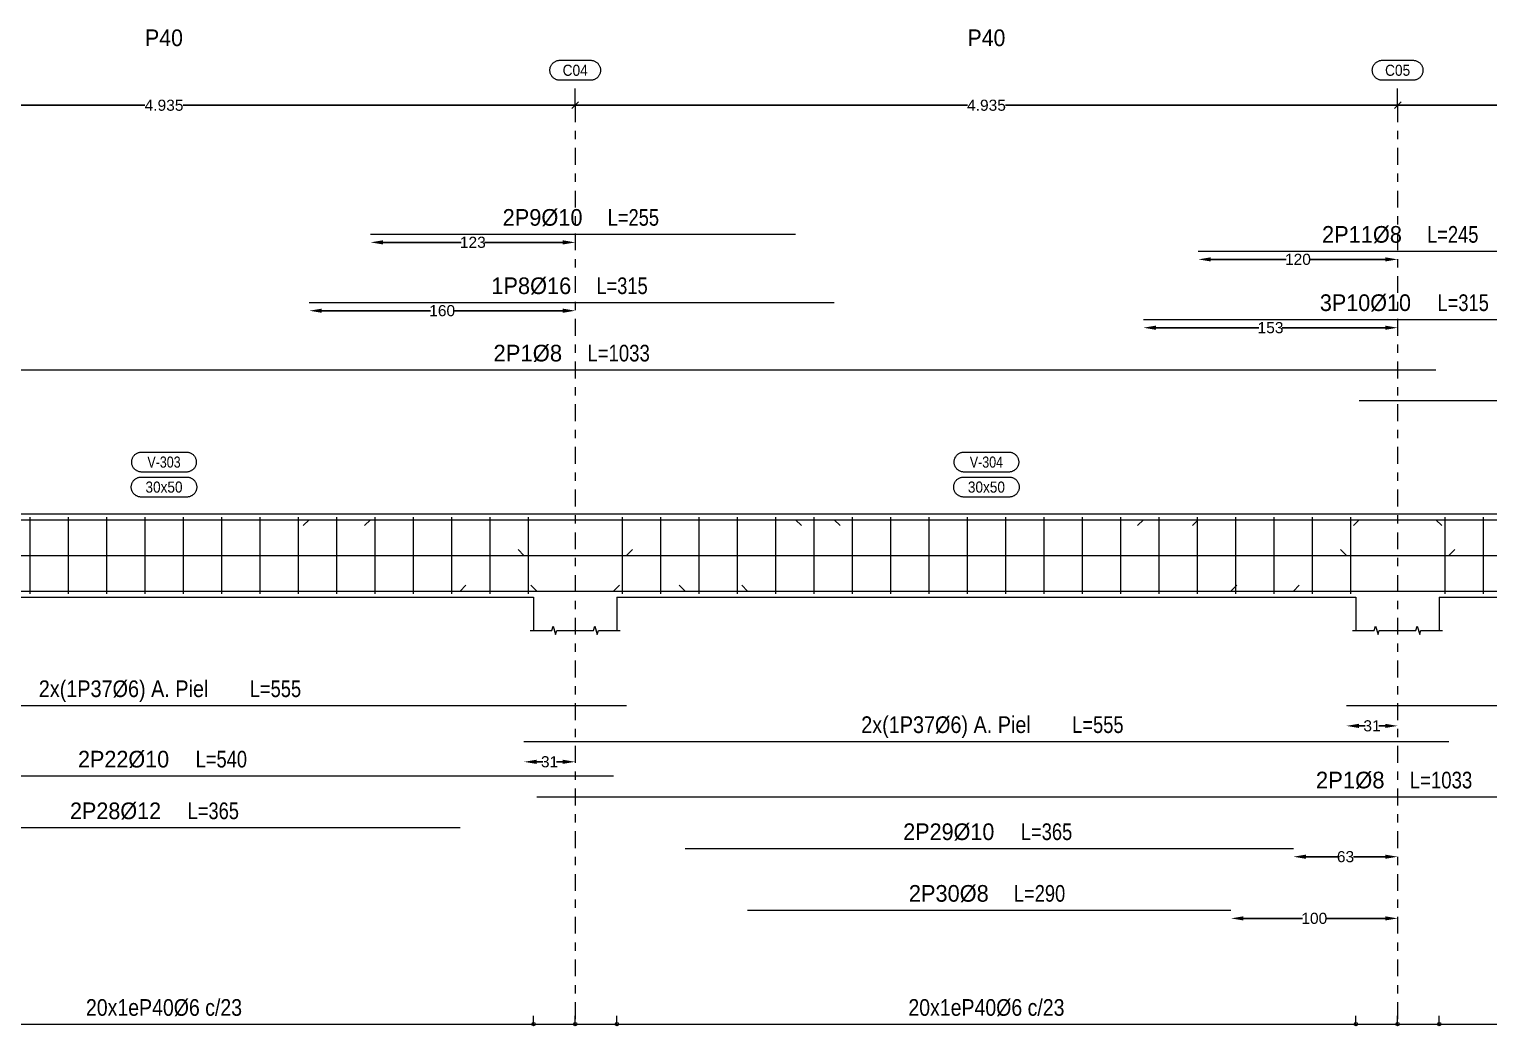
# Model space of a CAD drawing. Header units: millimetres. Extents: x 3 to 479, y -191 to 120.
# Drawn here: x 132.49 to 150.01, y 90.08 to 102.04 of the extents above; entities that cross this region are included whole.
import ezdxf
from ezdxf.enums import TextEntityAlignment as Align

# ---------------------------------------------------------------- set-up
doc = ezdxf.new("R2010")
doc.units = ezdxf.units.MM
doc.linetypes.add('CYPE_RAYAPUNTO', pattern=[0.4125, 0.2025, -0.105, 0, -0.105])
for name, color, linetype, lineweight in [('ALZ_ARM_LONG_ARM_TEXTOS', 3, 'Continuous', 9), ('ALZ_ARM_LONG_TXT_LONG', 3, 'Continuous', 9), ('ALZ_ARM_TRANS_TXT_EST', 3, 'Continuous', 9), ('ALZ_CONT_NUDOS', 122, 'Continuous', 9), ('ALZ_CONT_VIG_HORMIGON', 2, 'Continuous', 9), ('ALZ_COT_COT_ARM', 3, 'Continuous', 0), ('ALZ_COT_COT_EST', 3, 'Continuous', 0), ('ALZ_COT_COT_LIN_APOYOS', 2, 'CYPE_RAYAPUNTO', 0), ('ALZ_COT_LONGITUD_PROYECTADA', 122, 'Continuous', 0), ('ALZ_REF_COT_LIN_AUX_COTA', 2, 'CYPE_RAYAPUNTO', 9), ('ALZ_REF_REF_NOMBRE', 3, 'Continuous', 9), ('ALZ_REF_REF_REFERENCIA', 3, 'Continuous', 9), ('ALZ_REF_TEXTO_REF_NOMBRE', 3, 'Continuous', 9), ('ALZ_REF_TEXTO_REF_REFERENCIA', 3, 'Continuous', 9), ('ARM_LONGITUDINAL_Ø10', 103, 'Continuous', 9), ('ARM_LONGITUDINAL_Ø12', 171, 'Continuous', 9), ('ARM_LONGITUDINAL_Ø16', 212, 'Continuous', 9), ('ARM_LONGITUDINAL_Ø6', 151, 'Continuous', 9), ('ARM_LONGITUDINAL_Ø8', 32, 'Continuous', 9), ('ARM_TRANSVERSAL_Ø6', 151, 'Continuous', 9), ('SEC_REF_TXT_POSICIONES_ARM_ESTRIBOS', 1, 'Continuous', 9)]:
    doc.layers.add(name, color=color, linetype=linetype, lineweight=lineweight)
doc.styles.add('CYPETXT_0.2_romans', font='arial.ttf', dxfattribs={"height": 0.133333})
doc.styles.add('CYPETXT_romans', font='arial.ttf', dxfattribs={"height": 0.2})
doc.dimstyles.new('cype_arrow', dxfattribs={"dimtxt": 0.18, "dimasz": 0.15, "dimexe": 0.05, "dimexo": 0.05, "dimgap": 0, "dimtad": 0, "dimdec": 4, "dimzin": 0, "dimdsep": 46, "dimtxsty": 'CYPETXT_0.2_romans', "dimcen": 0.09, "dimadec": 0, "dimazin": 0, "dimtfac": 1, "dimtdec": 4, "dimtofl": 0, "dimtmove": 2, "dimatfit": 3, "dimfxl": 1, "dimtolj": 1, "dimtzin": 0, "dimarcsym": 0})
doc.dimstyles.new('cype_oblique', dxfattribs={"dimtxt": 0.18, "dimasz": 0.18, "dimexe": 0.05, "dimexo": 0.05, "dimgap": 0, "dimtad": 0, "dimdec": 4, "dimzin": 0, "dimdsep": 46, "dimtxsty": 'CYPETXT_0.2_romans', "dimblk": 'OBLIQUE', "dimtsz": 0.04, "dimcen": 0.09, "dimadec": 0, "dimazin": 0, "dimtfac": 1, "dimtdec": 4, "dimtofl": 0, "dimtmove": 2, "dimatfit": 3, "dimfxl": 1, "dimtolj": 1, "dimtzin": 0, "dimarcsym": 0})

# ---------------------------------------------------------------- blocks, each defined once
blk = doc.blocks.new('*D1239')
at = {"layer": 'ALZ_COT_LONGITUD_PROYECTADA', "color": 0, "lineweight": -2, "transparency": 16777216}
for p, q in [((129.134, 101.087), (129.214, 101.167)), ((129.174, 101.127), (133.88, 101.127)), ((139.044, 101.127), (134.337, 101.127)), ((139.004, 101.087), (139.084, 101.167))]:
    blk.add_line(p, q, dxfattribs=at)
at = {"layer": 'Defpoints', "color": 0, "transparency": 16777216}
for p in [(129.174, 101.127), (129.174, 101.127), (139.044, 101.127)]:
    blk.add_point(p, dxfattribs=at)
at = {"layer": 'ALZ_COT_LONGITUD_PROYECTADA', "color": 0, "transparency": 16777216, "insert": (134.109, 101.127), "char_height": 0.1333, "attachment_point": 5, "style": 'CYPETXT_0.2_romans'}
blk.add_mtext('\\A1;4.935', dxfattribs=at)
blk = doc.blocks.new('_OBLIQUE')
at = {"color": 0, "linetype": 'ByBlock', "lineweight": -2}
blk.add_line((-0.5, -0.5), (0.5, 0.5), dxfattribs=at)
blk = doc.blocks.new('*D1240')
at = {"layer": 'ALZ_COT_LONGITUD_PROYECTADA', "color": 0, "lineweight": -2, "transparency": 16777216}
for p, q in [((139.004, 101.087), (139.084, 101.167)), ((139.044, 101.127), (143.75, 101.127)), ((148.914, 101.127), (144.207, 101.127)), ((148.874, 101.087), (148.954, 101.167))]:
    blk.add_line(p, q, dxfattribs=at)
at = {"layer": 'Defpoints', "color": 0, "transparency": 16777216}
for p in [(139.044, 101.127), (139.044, 101.127), (148.914, 101.127)]:
    blk.add_point(p, dxfattribs=at)
at = {"layer": 'ALZ_COT_LONGITUD_PROYECTADA', "color": 0, "transparency": 16777216, "insert": (143.979, 101.127), "char_height": 0.1333, "attachment_point": 5, "style": 'CYPETXT_0.2_romans'}
blk.add_mtext('\\A1;4.935', dxfattribs=at)
blk = doc.blocks.new('*D1241')
at = {"layer": 'ALZ_COT_LONGITUD_PROYECTADA', "color": 0, "lineweight": -2, "transparency": 16777216}
for p, q in [((148.874, 101.087), (148.954, 101.167)), ((148.914, 101.127), (153.62, 101.127)), ((158.784, 101.127), (154.077, 101.127)), ((158.744, 101.087), (158.824, 101.167))]:
    blk.add_line(p, q, dxfattribs=at)
at = {"layer": 'Defpoints', "color": 0, "transparency": 16777216}
for p in [(148.914, 101.127), (148.914, 101.127), (158.784, 101.127)]:
    blk.add_point(p, dxfattribs=at)
at = {"layer": 'ALZ_COT_LONGITUD_PROYECTADA', "color": 0, "transparency": 16777216, "insert": (153.849, 101.127), "char_height": 0.1333, "attachment_point": 5, "style": 'CYPETXT_0.2_romans'}
blk.add_mtext('\\A1;4.935', dxfattribs=at)
blk = doc.blocks.new('*D1014')
at = {"layer": 'ALZ_COT_COT_ARM', "color": 0, "lineweight": -2, "transparency": 16777216}
for p, q in [((138.579, 93.249), (138.653, 93.249)), ((138.894, 93.249), (138.819, 93.249))]:
    blk.add_line(p, q, dxfattribs=at)
at = {"layer": 'ALZ_COT_COT_ARM', "color": 0, "transparency": 16777216}
for points in [[(138.579, 93.274), (138.579, 93.224), (138.429, 93.249)], [(138.894, 93.274), (138.894, 93.224), (139.044, 93.249)]]:
    blk.add_solid(points, dxfattribs=at)
at = {"layer": 'Defpoints', "color": 0, "transparency": 16777216}
for p in [(138.429, 93.249), (139.044, 93.249), (139.044, 93.249)]:
    blk.add_point(p, dxfattribs=at)
at = {"layer": 'ALZ_COT_COT_ARM', "color": 0, "transparency": 16777216, "insert": (138.736, 93.249), "char_height": 0.1333, "attachment_point": 5, "style": 'CYPETXT_0.2_romans'}
blk.add_mtext('\\A1;31', dxfattribs=at)
blk = doc.blocks.new('*D1015')
at = {"layer": 'ALZ_COT_COT_ARM', "color": 0, "lineweight": -2, "transparency": 16777216}
for p, q in [((148.449, 93.68), (148.523, 93.68)), ((148.764, 93.68), (148.689, 93.68))]:
    blk.add_line(p, q, dxfattribs=at)
at = {"layer": 'ALZ_COT_COT_ARM', "color": 0, "transparency": 16777216}
for points in [[(148.449, 93.705), (148.449, 93.655), (148.299, 93.68)], [(148.764, 93.705), (148.764, 93.655), (148.914, 93.68)]]:
    blk.add_solid(points, dxfattribs=at)
at = {"layer": 'Defpoints', "color": 0, "transparency": 16777216}
for p in [(148.299, 93.68), (148.914, 93.68), (148.914, 93.68)]:
    blk.add_point(p, dxfattribs=at)
at = {"layer": 'ALZ_COT_COT_ARM', "color": 0, "transparency": 16777216, "insert": (148.606, 93.68), "char_height": 0.1333, "attachment_point": 5, "style": 'CYPETXT_0.2_romans'}
blk.add_mtext('\\A1;31', dxfattribs=at)
blk = doc.blocks.new('*D1024')
at = {"layer": 'ALZ_COT_COT_ARM', "color": 0, "lineweight": -2, "transparency": 16777216}
for p, q in [((136.001, 98.662), (137.307, 98.662)), ((138.894, 98.662), (137.588, 98.662))]:
    blk.add_line(p, q, dxfattribs=at)
at = {"layer": 'ALZ_COT_COT_ARM', "color": 0, "transparency": 16777216}
for points in [[(136.001, 98.687), (136.001, 98.637), (135.851, 98.662)], [(138.894, 98.687), (138.894, 98.637), (139.044, 98.662)]]:
    blk.add_solid(points, dxfattribs=at)
at = {"layer": 'Defpoints', "color": 0, "transparency": 16777216}
for p in [(135.851, 98.662), (139.044, 98.662), (139.044, 98.662)]:
    blk.add_point(p, dxfattribs=at)
at = {"layer": 'ALZ_COT_COT_ARM', "color": 0, "transparency": 16777216, "insert": (137.447, 98.662), "char_height": 0.1333, "attachment_point": 5, "style": 'CYPETXT_0.2_romans'}
blk.add_mtext('\\A1;160', dxfattribs=at)
blk = doc.blocks.new('*D1025')
at = {"layer": 'ALZ_COT_COT_ARM', "color": 0, "lineweight": -2, "transparency": 16777216}
for p, q in [((136.737, 99.482), (137.674, 99.482)), ((138.894, 99.482), (137.956, 99.482))]:
    blk.add_line(p, q, dxfattribs=at)
at = {"layer": 'ALZ_COT_COT_ARM', "color": 0, "transparency": 16777216}
for points in [[(136.737, 99.507), (136.737, 99.457), (136.587, 99.482)], [(138.894, 99.507), (138.894, 99.457), (139.044, 99.482)]]:
    blk.add_solid(points, dxfattribs=at)
at = {"layer": 'Defpoints', "color": 0, "transparency": 16777216}
for p in [(136.587, 99.482), (139.044, 99.482), (139.044, 99.482)]:
    blk.add_point(p, dxfattribs=at)
at = {"layer": 'ALZ_COT_COT_ARM', "color": 0, "transparency": 16777216, "insert": (137.815, 99.482), "char_height": 0.1333, "attachment_point": 5, "style": 'CYPETXT_0.2_romans'}
blk.add_mtext('\\A1;123', dxfattribs=at)
blk = doc.blocks.new('*D1026')
at = {"layer": 'ALZ_COT_COT_ARM', "color": 0, "lineweight": -2, "transparency": 16777216}
for p, q in [((146.012, 98.458), (147.247, 98.458)), ((148.764, 98.458), (147.529, 98.458))]:
    blk.add_line(p, q, dxfattribs=at)
at = {"layer": 'ALZ_COT_COT_ARM', "color": 0, "transparency": 16777216}
for points in [[(146.012, 98.483), (146.012, 98.433), (145.862, 98.458)], [(148.764, 98.483), (148.764, 98.433), (148.914, 98.458)]]:
    blk.add_solid(points, dxfattribs=at)
at = {"layer": 'Defpoints', "color": 0, "transparency": 16777216}
for p in [(145.862, 98.458), (148.914, 98.458), (148.914, 98.458)]:
    blk.add_point(p, dxfattribs=at)
at = {"layer": 'ALZ_COT_COT_ARM', "color": 0, "transparency": 16777216, "insert": (147.388, 98.458), "char_height": 0.1333, "attachment_point": 5, "style": 'CYPETXT_0.2_romans'}
blk.add_mtext('\\A1;153', dxfattribs=at)
blk = doc.blocks.new('*D1027')
at = {"layer": 'ALZ_COT_COT_ARM', "color": 0, "lineweight": -2, "transparency": 16777216}
for p, q in [((146.671, 99.278), (147.576, 99.278)), ((148.764, 99.278), (147.858, 99.278))]:
    blk.add_line(p, q, dxfattribs=at)
at = {"layer": 'ALZ_COT_COT_ARM', "color": 0, "transparency": 16777216}
for points in [[(146.671, 99.303), (146.671, 99.253), (146.521, 99.278)], [(148.764, 99.303), (148.764, 99.253), (148.914, 99.278)]]:
    blk.add_solid(points, dxfattribs=at)
at = {"layer": 'Defpoints', "color": 0, "transparency": 16777216}
for p in [(146.521, 99.278), (148.914, 99.278), (148.914, 99.278)]:
    blk.add_point(p, dxfattribs=at)
at = {"layer": 'ALZ_COT_COT_ARM', "color": 0, "transparency": 16777216, "insert": (147.717, 99.278), "char_height": 0.1333, "attachment_point": 5, "style": 'CYPETXT_0.2_romans'}
blk.add_mtext('\\A1;120', dxfattribs=at)
blk = doc.blocks.new('*D1041')
at = {"layer": 'ALZ_COT_COT_ARM', "color": 0, "lineweight": -2, "transparency": 16777216}
for p, q in [((147.812, 92.11), (148.192, 92.11)), ((148.764, 92.11), (148.384, 92.11))]:
    blk.add_line(p, q, dxfattribs=at)
at = {"layer": 'ALZ_COT_COT_ARM', "color": 0, "transparency": 16777216}
for points in [[(147.812, 92.135), (147.812, 92.085), (147.662, 92.11)], [(148.764, 92.135), (148.764, 92.085), (148.914, 92.11)]]:
    blk.add_solid(points, dxfattribs=at)
at = {"layer": 'Defpoints', "color": 0, "transparency": 16777216}
for p in [(147.662, 92.11), (148.914, 92.11), (148.914, 92.11)]:
    blk.add_point(p, dxfattribs=at)
at = {"layer": 'ALZ_COT_COT_ARM', "color": 0, "transparency": 16777216, "insert": (148.288, 92.11), "char_height": 0.1333, "attachment_point": 5, "style": 'CYPETXT_0.2_romans'}
blk.add_mtext('\\A1;63', dxfattribs=at)
blk = doc.blocks.new('*D1042')
at = {"layer": 'ALZ_COT_COT_ARM', "color": 0, "lineweight": -2, "transparency": 16777216}
for p, q in [((147.062, 91.37), (147.772, 91.37)), ((148.764, 91.37), (148.054, 91.37))]:
    blk.add_line(p, q, dxfattribs=at)
at = {"layer": 'ALZ_COT_COT_ARM', "color": 0, "transparency": 16777216}
for points in [[(147.062, 91.395), (147.062, 91.345), (146.912, 91.37)], [(148.764, 91.395), (148.764, 91.345), (148.914, 91.37)]]:
    blk.add_solid(points, dxfattribs=at)
at = {"layer": 'Defpoints', "color": 0, "transparency": 16777216}
for p in [(146.912, 91.37), (148.914, 91.37), (148.914, 91.37)]:
    blk.add_point(p, dxfattribs=at)
at = {"layer": 'ALZ_COT_COT_ARM', "color": 0, "transparency": 16777216, "insert": (147.913, 91.37), "char_height": 0.1333, "attachment_point": 5, "style": 'CYPETXT_0.2_romans'}
blk.add_mtext('\\A1;100', dxfattribs=at)

msp = doc.modelspace()

# ---------------------------------------------------------------- linework, layer by layer
at = {"layer": 'ALZ_CONT_NUDOS'}
for p, q in [((138.54354, 95.22576), (138.54354, 94.82576)), ((139.54354, 95.22576), (139.54354, 94.82576)), ((148.41354, 95.22576), (148.41354, 94.82576)), ((149.41354, 95.22576), (149.41354, 94.82576))]:
    msp.add_line(p, q, dxfattribs=at)
for points in [[(138.54354, 96.22576), (139.54354, 96.22576)], [(148.41354, 96.22576), (149.41354, 96.22576)], [(138.50354, 94.82576), (138.76354, 94.82576), (138.77854, 94.87576), (138.80854, 94.77576), (138.82354, 94.82576), (139.08354, 94.82576)], [(139.00354, 94.82576), (139.26354, 94.82576), (139.27854, 94.87576), (139.30854, 94.77576), (139.32354, 94.82576), (139.58354, 94.82576)], [(148.37354, 94.82576), (148.63354, 94.82576), (148.64854, 94.87576), (148.67854, 94.77576), (148.69354, 94.82576), (148.95354, 94.82576)], [(148.87354, 94.82576), (149.13354, 94.82576), (149.14854, 94.87576), (149.17854, 94.77576), (149.19354, 94.82576), (149.45354, 94.82576)]]:
    msp.add_lwpolyline(points, dxfattribs=at)
at = {"layer": 'ALZ_CONT_VIG_HORMIGON'}
for p, q in [((129.67354, 96.22576), (138.54354, 96.22576)), ((139.54354, 96.22576), (148.41354, 96.22576)), ((149.41354, 96.22576), (158.28354, 96.22576)), ((129.67354, 95.22576), (138.54354, 95.22576)), ((139.54354, 95.22576), (148.41354, 95.22576)), ((149.41354, 95.22576), (158.28354, 95.22576))]:
    msp.add_line(p, q, dxfattribs=at)
at = {"layer": 'ALZ_COT_COT_EST'}
for p, q in [((138.54354, 90.10107), (138.54354, 90.20107)), ((139.04354, 90.10107), (139.04354, 90.20107)), ((139.54354, 90.10107), (139.54354, 90.20107)), ((148.41354, 90.10107), (148.41354, 90.20107)), ((148.91354, 90.10107), (148.91354, 90.20107)), ((149.41354, 90.10107), (149.41354, 90.20107))]:
    msp.add_line(p, q, dxfattribs=at)
for points in [[(129.67354, 90.10107), (138.54354, 90.10107), (138.54354, 90.20107)], [(138.54354, 90.10107), (139.04354, 90.10107), (139.04354, 90.20107)], [(139.04354, 90.10107), (139.54354, 90.10107), (139.54354, 90.20107)], [(139.54354, 90.10107), (148.41354, 90.10107), (148.41354, 90.20107)], [(148.41354, 90.10107), (148.91354, 90.10107), (148.91354, 90.20107)], [(148.91354, 90.10107), (149.41354, 90.10107), (149.41354, 90.20107)], [(149.41354, 90.10107), (158.28354, 90.10107), (158.28354, 90.20107)]]:
    msp.add_lwpolyline(points, dxfattribs=at)
for centre in [(138.54354, 90.10107), (138.54354, 90.10107), (139.04354, 90.10107), (139.04354, 90.10107), (139.54354, 90.10107), (139.54354, 90.10107), (148.41354, 90.10107), (148.41354, 90.10107), (148.91354, 90.10107), (148.91354, 90.10107), (149.41354, 90.10107), (149.41354, 90.10107)]:
    msp.add_circle(centre, 0.02, dxfattribs=at)
at = {"layer": 'ALZ_COT_COT_LIN_APOYOS'}
for p, q in [((139.04354, 101.12725), (139.04354, 90.10107)), ((148.91354, 101.12725), (148.91354, 90.10107))]:
    msp.add_line(p, q, dxfattribs=at)
at = {"layer": 'ALZ_REF_COT_LIN_AUX_COTA'}
for p, q in [((139.04354, 101.12725), (139.04354, 101.42725)), ((148.91354, 101.12725), (148.91354, 101.42725))]:
    msp.add_line(p, q, dxfattribs=at)
at = {"layer": 'ALZ_REF_REF_NOMBRE'}
for points in [[(134.37654, 96.96576), (134.38456, 96.96549), (134.39254, 96.96469), (134.40045, 96.96336), (134.40825, 96.9615), (134.41591, 96.95912), (134.42339, 96.95624), (134.43067, 96.95286), (134.4377, 96.94901), (134.44446, 96.94469), (134.45091, 96.93994), (134.45704, 96.93476), (134.4628, 96.92918), (134.46818, 96.92324), (134.47315, 96.91694), (134.47769, 96.91033), (134.48178, 96.90343), (134.48539, 96.89627), (134.48853, 96.88889), (134.49116, 96.88131), (134.49328, 96.87358), (134.49487, 96.86572), (134.49594, 96.85777), (134.49648, 96.84977), (134.49648, 96.84175), (134.49594, 96.83375), (134.49487, 96.8258), (134.49328, 96.81794), (134.49116, 96.81021), (134.48853, 96.80263), (134.48539, 96.79525), (134.48178, 96.78809), (134.47769, 96.78119), (134.47315, 96.77458), (134.46818, 96.76828), (134.4628, 96.76234), (134.45704, 96.75676), (134.45091, 96.75158), (134.44446, 96.74683), (134.4377, 96.74251), (134.43067, 96.73866), (134.42339, 96.73528), (134.41591, 96.7324), (134.40825, 96.73002), (134.40045, 96.72816), (134.39254, 96.72683), (134.38456, 96.72603), (134.37654, 96.72576), (133.84054, 96.72576), (133.83253, 96.72603), (133.82455, 96.72683), (133.81664, 96.72816), (133.80884, 96.73002), (133.80118, 96.7324), (133.7937, 96.73528), (133.78642, 96.73866), (133.77939, 96.74251), (133.77263, 96.74683), (133.76617, 96.75158), (133.76005, 96.75676), (133.75429, 96.76234), (133.74891, 96.76828), (133.74394, 96.77458), (133.7394, 96.78119), (133.73531, 96.78809), (133.73169, 96.79525), (133.72856, 96.80263), (133.72593, 96.81021), (133.72381, 96.81794), (133.72222, 96.8258), (133.72115, 96.83375), (133.72061, 96.84175), (133.72061, 96.84977), (133.72115, 96.85777), (133.72222, 96.86572), (133.72381, 96.87358), (133.72593, 96.88131), (133.72856, 96.88889), (133.73169, 96.89627), (133.73531, 96.90343), (133.7394, 96.91033), (133.74394, 96.91694), (133.74891, 96.92324), (133.75429, 96.92918), (133.76005, 96.93476), (133.76617, 96.93994), (133.77263, 96.94469), (133.77939, 96.94901), (133.78642, 96.95286), (133.7937, 96.95624), (133.80118, 96.95912), (133.80884, 96.9615), (133.81664, 96.96336), (133.82455, 96.96469), (133.83253, 96.96549), (133.84054, 96.96576), (134.37654, 96.96576)], [(144.24654, 96.96576), (144.25456, 96.96549), (144.26254, 96.96469), (144.27045, 96.96336), (144.27825, 96.9615), (144.28591, 96.95912), (144.29339, 96.95624), (144.30067, 96.95286), (144.3077, 96.94901), (144.31446, 96.94469), (144.32091, 96.93994), (144.32704, 96.93476), (144.3328, 96.92918), (144.33818, 96.92324), (144.34315, 96.91694), (144.34769, 96.91033), (144.35178, 96.90343), (144.35539, 96.89627), (144.35853, 96.88889), (144.36116, 96.88131), (144.36328, 96.87358), (144.36487, 96.86572), (144.36594, 96.85777), (144.36648, 96.84977), (144.36648, 96.84175), (144.36594, 96.83375), (144.36487, 96.8258), (144.36328, 96.81794), (144.36116, 96.81021), (144.35853, 96.80263), (144.35539, 96.79525), (144.35178, 96.78809), (144.34769, 96.78119), (144.34315, 96.77458), (144.33818, 96.76828), (144.3328, 96.76234), (144.32704, 96.75676), (144.32091, 96.75158), (144.31446, 96.74683), (144.3077, 96.74251), (144.30067, 96.73866), (144.29339, 96.73528), (144.28591, 96.7324), (144.27825, 96.73002), (144.27045, 96.72816), (144.26254, 96.72683), (144.25456, 96.72603), (144.24654, 96.72576), (143.71054, 96.72576), (143.70253, 96.72603), (143.69455, 96.72683), (143.68664, 96.72816), (143.67884, 96.73002), (143.67118, 96.7324), (143.6637, 96.73528), (143.65642, 96.73866), (143.64939, 96.74251), (143.64263, 96.74683), (143.63617, 96.75158), (143.63005, 96.75676), (143.62429, 96.76234), (143.61891, 96.76828), (143.61394, 96.77458), (143.6094, 96.78119), (143.60531, 96.78809), (143.60169, 96.79525), (143.59856, 96.80263), (143.59593, 96.81021), (143.59381, 96.81794), (143.59222, 96.8258), (143.59115, 96.83375), (143.59061, 96.84175), (143.59061, 96.84977), (143.59115, 96.85777), (143.59222, 96.86572), (143.59381, 96.87358), (143.59593, 96.88131), (143.59856, 96.88889), (143.60169, 96.89627), (143.60531, 96.90343), (143.6094, 96.91033), (143.61394, 96.91694), (143.61891, 96.92324), (143.62429, 96.92918), (143.63005, 96.93476), (143.63617, 96.93994), (143.64263, 96.94469), (143.64939, 96.94901), (143.65642, 96.95286), (143.6637, 96.95624), (143.67118, 96.95912), (143.67884, 96.9615), (143.68664, 96.96336), (143.69455, 96.96469), (143.70253, 96.96549), (143.71054, 96.96576), (144.24654, 96.96576)], [(134.38154, 96.66576), (134.38956, 96.66549), (134.39754, 96.66469), (134.40545, 96.66336), (134.41325, 96.6615), (134.42091, 96.65912), (134.42839, 96.65624), (134.43567, 96.65286), (134.4427, 96.64901), (134.44946, 96.64469), (134.45591, 96.63994), (134.46204, 96.63476), (134.4678, 96.62918), (134.47318, 96.62324), (134.47815, 96.61694), (134.48269, 96.61033), (134.48678, 96.60343), (134.49039, 96.59627), (134.49353, 96.58889), (134.49616, 96.58131), (134.49828, 96.57358), (134.49987, 96.56572), (134.50094, 96.55777), (134.50148, 96.54977), (134.50148, 96.54175), (134.50094, 96.53375), (134.49987, 96.5258), (134.49828, 96.51794), (134.49616, 96.51021), (134.49353, 96.50263), (134.49039, 96.49525), (134.48678, 96.48809), (134.48269, 96.48119), (134.47815, 96.47458), (134.47318, 96.46828), (134.4678, 96.46234), (134.46204, 96.45676), (134.45591, 96.45158), (134.44946, 96.44683), (134.4427, 96.44251), (134.43567, 96.43866), (134.42839, 96.43528), (134.42091, 96.4324), (134.41325, 96.43002), (134.40545, 96.42816), (134.39754, 96.42683), (134.38956, 96.42603), (134.38154, 96.42576), (133.83554, 96.42576), (133.82753, 96.42603), (133.81955, 96.42683), (133.81164, 96.42816), (133.80384, 96.43002), (133.79618, 96.4324), (133.7887, 96.43528), (133.78142, 96.43866), (133.77439, 96.44251), (133.76763, 96.44683), (133.76117, 96.45158), (133.75505, 96.45676), (133.74929, 96.46234), (133.74391, 96.46828), (133.73894, 96.47458), (133.7344, 96.48119), (133.73031, 96.48809), (133.72669, 96.49525), (133.72356, 96.50263), (133.72093, 96.51021), (133.71881, 96.51794), (133.71722, 96.5258), (133.71615, 96.53375), (133.71561, 96.54175), (133.71561, 96.54977), (133.71615, 96.55777), (133.71722, 96.56572), (133.71881, 96.57358), (133.72093, 96.58131), (133.72356, 96.58889), (133.72669, 96.59627), (133.73031, 96.60343), (133.7344, 96.61033), (133.73894, 96.61694), (133.74391, 96.62324), (133.74929, 96.62918), (133.75505, 96.63476), (133.76117, 96.63994), (133.76763, 96.64469), (133.77439, 96.64901), (133.78142, 96.65286), (133.7887, 96.65624), (133.79618, 96.65912), (133.80384, 96.6615), (133.81164, 96.66336), (133.81955, 96.66469), (133.82753, 96.66549), (133.83554, 96.66576), (134.38154, 96.66576)], [(144.25154, 96.66576), (144.25956, 96.66549), (144.26754, 96.66469), (144.27545, 96.66336), (144.28325, 96.6615), (144.29091, 96.65912), (144.29839, 96.65624), (144.30567, 96.65286), (144.3127, 96.64901), (144.31946, 96.64469), (144.32591, 96.63994), (144.33204, 96.63476), (144.3378, 96.62918), (144.34318, 96.62324), (144.34815, 96.61694), (144.35269, 96.61033), (144.35678, 96.60343), (144.36039, 96.59627), (144.36353, 96.58889), (144.36616, 96.58131), (144.36828, 96.57358), (144.36987, 96.56572), (144.37094, 96.55777), (144.37148, 96.54977), (144.37148, 96.54175), (144.37094, 96.53375), (144.36987, 96.5258), (144.36828, 96.51794), (144.36616, 96.51021), (144.36353, 96.50263), (144.36039, 96.49525), (144.35678, 96.48809), (144.35269, 96.48119), (144.34815, 96.47458), (144.34318, 96.46828), (144.3378, 96.46234), (144.33204, 96.45676), (144.32591, 96.45158), (144.31946, 96.44683), (144.3127, 96.44251), (144.30567, 96.43866), (144.29839, 96.43528), (144.29091, 96.4324), (144.28325, 96.43002), (144.27545, 96.42816), (144.26754, 96.42683), (144.25956, 96.42603), (144.25154, 96.42576), (143.70554, 96.42576), (143.69753, 96.42603), (143.68955, 96.42683), (143.68164, 96.42816), (143.67384, 96.43002), (143.66618, 96.4324), (143.6587, 96.43528), (143.65142, 96.43866), (143.64439, 96.44251), (143.63763, 96.44683), (143.63117, 96.45158), (143.62505, 96.45676), (143.61929, 96.46234), (143.61391, 96.46828), (143.60894, 96.47458), (143.6044, 96.48119), (143.60031, 96.48809), (143.59669, 96.49525), (143.59356, 96.50263), (143.59093, 96.51021), (143.58881, 96.51794), (143.58722, 96.5258), (143.58615, 96.53375), (143.58561, 96.54175), (143.58561, 96.54977), (143.58615, 96.55777), (143.58722, 96.56572), (143.58881, 96.57358), (143.59093, 96.58131), (143.59356, 96.58889), (143.59669, 96.59627), (143.60031, 96.60343), (143.6044, 96.61033), (143.60894, 96.61694), (143.61391, 96.62324), (143.61929, 96.62918), (143.62505, 96.63476), (143.63117, 96.63994), (143.63763, 96.64469), (143.64439, 96.64901), (143.65142, 96.65286), (143.6587, 96.65624), (143.66618, 96.65912), (143.67384, 96.6615), (143.68164, 96.66336), (143.68955, 96.66469), (143.69753, 96.66549), (143.70554, 96.66576), (144.25154, 96.66576)]]:
    msp.add_lwpolyline(points, close=True, dxfattribs=at)
at = {"layer": 'ALZ_REF_REF_REFERENCIA'}
for points in [[(139.22754, 101.66725), (139.23556, 101.66698), (139.24354, 101.66618), (139.25145, 101.66484), (139.25925, 101.66298), (139.26691, 101.66061), (139.27439, 101.65773), (139.28167, 101.65435), (139.2887, 101.6505), (139.29546, 101.64618), (139.30191, 101.64142), (139.30804, 101.63625), (139.3138, 101.63067), (139.31918, 101.62472), (139.32415, 101.61843), (139.32869, 101.61182), (139.33278, 101.60492), (139.33639, 101.59776), (139.33953, 101.59038), (139.34216, 101.5828), (139.34428, 101.57507), (139.34587, 101.56721), (139.34694, 101.55926), (139.34748, 101.55126), (139.34748, 101.54324), (139.34694, 101.53524), (139.34587, 101.52729), (139.34428, 101.51943), (139.34216, 101.51169), (139.33953, 101.50412), (139.33639, 101.49673), (139.33278, 101.48958), (139.32869, 101.48268), (139.32415, 101.47607), (139.31918, 101.46977), (139.3138, 101.46382), (139.30804, 101.45825), (139.30191, 101.45307), (139.29546, 101.44831), (139.2887, 101.444), (139.28167, 101.44014), (139.27439, 101.43677), (139.26691, 101.43389), (139.25925, 101.43151), (139.25145, 101.42965), (139.24354, 101.42832), (139.23556, 101.42752), (139.22754, 101.42725), (138.85954, 101.42725), (138.85153, 101.42752), (138.84355, 101.42832), (138.83564, 101.42965), (138.82784, 101.43151), (138.82018, 101.43389), (138.8127, 101.43677), (138.80542, 101.44014), (138.79839, 101.444), (138.79163, 101.44831), (138.78517, 101.45307), (138.77905, 101.45825), (138.77329, 101.46382), (138.76791, 101.46977), (138.76294, 101.47607), (138.7584, 101.48268), (138.75431, 101.48958), (138.75069, 101.49673), (138.74756, 101.50412), (138.74493, 101.51169), (138.74281, 101.51943), (138.74122, 101.52729), (138.74015, 101.53524), (138.73961, 101.54324), (138.73961, 101.55126), (138.74015, 101.55926), (138.74122, 101.56721), (138.74281, 101.57507), (138.74493, 101.5828), (138.74756, 101.59038), (138.75069, 101.59776), (138.75431, 101.60492), (138.7584, 101.61182), (138.76294, 101.61843), (138.76791, 101.62472), (138.77329, 101.63067), (138.77905, 101.63625), (138.78517, 101.64142), (138.79163, 101.64618), (138.79839, 101.6505), (138.80542, 101.65435), (138.8127, 101.65773), (138.82018, 101.66061), (138.82784, 101.66298), (138.83564, 101.66484), (138.84355, 101.66618), (138.85153, 101.66698), (138.85954, 101.66725), (139.22754, 101.66725)], [(149.09754, 101.66725), (149.10556, 101.66698), (149.11354, 101.66618), (149.12145, 101.66484), (149.12925, 101.66298), (149.13691, 101.66061), (149.14439, 101.65773), (149.15167, 101.65435), (149.1587, 101.6505), (149.16546, 101.64618), (149.17191, 101.64142), (149.17804, 101.63625), (149.1838, 101.63067), (149.18918, 101.62472), (149.19415, 101.61843), (149.19869, 101.61182), (149.20278, 101.60492), (149.20639, 101.59776), (149.20953, 101.59038), (149.21216, 101.5828), (149.21428, 101.57507), (149.21587, 101.56721), (149.21694, 101.55926), (149.21748, 101.55126), (149.21748, 101.54324), (149.21694, 101.53524), (149.21587, 101.52729), (149.21428, 101.51943), (149.21216, 101.51169), (149.20953, 101.50412), (149.20639, 101.49673), (149.20278, 101.48958), (149.19869, 101.48268), (149.19415, 101.47607), (149.18918, 101.46977), (149.1838, 101.46382), (149.17804, 101.45825), (149.17191, 101.45307), (149.16546, 101.44831), (149.1587, 101.444), (149.15167, 101.44014), (149.14439, 101.43677), (149.13691, 101.43389), (149.12925, 101.43151), (149.12145, 101.42965), (149.11354, 101.42832), (149.10556, 101.42752), (149.09754, 101.42725), (148.72954, 101.42725), (148.72153, 101.42752), (148.71355, 101.42832), (148.70564, 101.42965), (148.69784, 101.43151), (148.69018, 101.43389), (148.6827, 101.43677), (148.67542, 101.44014), (148.66839, 101.444), (148.66163, 101.44831), (148.65517, 101.45307), (148.64905, 101.45825), (148.64329, 101.46382), (148.63791, 101.46977), (148.63294, 101.47607), (148.6284, 101.48268), (148.62431, 101.48958), (148.62069, 101.49673), (148.61756, 101.50412), (148.61493, 101.51169), (148.61281, 101.51943), (148.61122, 101.52729), (148.61015, 101.53524), (148.60961, 101.54324), (148.60961, 101.55126), (148.61015, 101.55926), (148.61122, 101.56721), (148.61281, 101.57507), (148.61493, 101.5828), (148.61756, 101.59038), (148.62069, 101.59776), (148.62431, 101.60492), (148.6284, 101.61182), (148.63294, 101.61843), (148.63791, 101.62472), (148.64329, 101.63067), (148.64905, 101.63625), (148.65517, 101.64142), (148.66163, 101.64618), (148.66839, 101.6505), (148.67542, 101.65435), (148.6827, 101.65773), (148.69018, 101.66061), (148.69784, 101.66298), (148.70564, 101.66484), (148.71355, 101.66618), (148.72153, 101.66698), (148.72954, 101.66725), (149.09754, 101.66725)]]:
    msp.add_lwpolyline(points, close=True, dxfattribs=at)
at = {"layer": 'ARM_LONGITUDINAL_Ø10'}
for p, q in [((136.58701, 96.15376), (136.5163, 96.08305)), ((141.68701, 96.15376), (141.75772, 96.08305)), ((145.86206, 96.15376), (145.79134, 96.08305)), ((139.50354, 95.29776), (139.57425, 95.36847)), ((140.36206, 95.29776), (140.29134, 95.36847)), ((147.66206, 95.29776), (147.73277, 95.36847))]:
    msp.add_line(p, q, dxfattribs=at)
for points in [[(136.58701, 99.58173), (141.68701, 99.58173)], [(145.86206, 98.55837), (152.16206, 98.55837)], [(136.58701, 96.15376), (141.68701, 96.15376)], [(145.86206, 96.15376), (152.16206, 96.15376)], [(128.71354, 95.29776), (139.50354, 95.29776)], [(140.36206, 95.29776), (147.66206, 95.29776)], [(128.71354, 93.08075), (139.50354, 93.08075)], [(140.36206, 92.21013), (147.66206, 92.21013)]]:
    msp.add_lwpolyline(points, dxfattribs=at)
at = {"layer": 'ARM_LONGITUDINAL_Ø12'}
msp.add_line((137.66206, 95.29776), (137.73277, 95.36847), dxfattribs=at)
for points in [[(130.36206, 95.29776), (137.66206, 95.29776)], [(130.36206, 92.46075), (137.66206, 92.46075)]]:
    msp.add_lwpolyline(points, dxfattribs=at)
at = {"layer": 'ARM_LONGITUDINAL_Ø16'}
for p, q in [((135.85124, 96.15376), (135.78053, 96.08305)), ((142.15124, 96.15376), (142.22195, 96.08305))]:
    msp.add_line(p, q, dxfattribs=at)
for points in [[(135.85124, 98.76173), (142.15124, 98.76173)], [(135.85124, 96.15376), (142.15124, 96.15376)]]:
    msp.add_lwpolyline(points, dxfattribs=at)
at = {"layer": 'ARM_LONGITUDINAL_Ø6'}
for p, q in [((138.42854, 95.72576), (138.35783, 95.79647)), ((139.65854, 95.72576), (139.72925, 95.79647)), ((148.29854, 95.72576), (148.22783, 95.79647)), ((149.52854, 95.72576), (149.59925, 95.79647))]:
    msp.add_line(p, q, dxfattribs=at)
for points in [[(128.55854, 95.72576), (139.65854, 95.72576)], [(138.42854, 95.72576), (149.52854, 95.72576)], [(148.29854, 95.72576), (159.39854, 95.72576)], [(128.55854, 93.92576), (139.65854, 93.92576)], [(148.29854, 93.92576), (159.39854, 93.92576)], [(138.42854, 93.4946), (149.52854, 93.4946)]]:
    msp.add_lwpolyline(points, dxfattribs=at)
at = {"layer": 'ARM_LONGITUDINAL_Ø8'}
for p, q in [((146.5208, 96.15376), (146.45009, 96.08305)), ((148.45354, 96.15376), (148.38283, 96.08305)), ((149.37354, 96.15376), (149.44425, 96.08305)), ((138.58354, 95.29776), (138.51283, 95.36847)), ((141.11206, 95.29776), (141.04134, 95.36847)), ((146.91206, 95.29776), (146.98277, 95.36847))]:
    msp.add_line(p, q, dxfattribs=at)
for points in [[(146.5208, 99.37813), (151.4208, 99.37813)], [(128.71354, 97.95347), (149.37354, 97.95347)], [(148.45354, 97.58576), (169.11354, 97.58576)], [(128.71354, 96.15376), (149.37354, 96.15376)], [(146.5208, 96.15376), (151.4208, 96.15376)], [(148.45354, 96.15376), (169.11354, 96.15376)], [(138.58354, 95.29776), (159.24354, 95.29776)], [(141.11206, 95.29776), (146.91206, 95.29776)], [(138.58354, 92.83013), (159.24354, 92.83013)], [(141.11206, 91.47013), (146.91206, 91.47013)]]:
    msp.add_lwpolyline(points, dxfattribs=at)
at = {"layer": 'ARM_TRANSVERSAL_Ø6'}
for p, q in [((132.49854, 96.18576), (132.49854, 95.26576)), ((132.95854, 96.18576), (132.95854, 95.26576)), ((133.41854, 96.18576), (133.41854, 95.26576)), ((133.87854, 96.18576), (133.87854, 95.26576)), ((134.33854, 96.18576), (134.33854, 95.26576)), ((134.79854, 96.18576), (134.79854, 95.26576)), ((135.25854, 96.18576), (135.25854, 95.26576)), ((135.71854, 96.18576), (135.71854, 95.26576)), ((136.17854, 96.18576), (136.17854, 95.26576)), ((136.63854, 96.18576), (136.63854, 95.26576)), ((137.09854, 96.18576), (137.09854, 95.26576)), ((137.55854, 96.18576), (137.55854, 95.26576)), ((138.01854, 96.18576), (138.01854, 95.26576)), ((138.47854, 96.18576), (138.47854, 95.26576)), ((139.60854, 96.18576), (139.60854, 95.26576)), ((140.06854, 96.18576), (140.06854, 95.26576)), ((140.52854, 96.18576), (140.52854, 95.26576)), ((140.98854, 96.18576), (140.98854, 95.26576)), ((141.44854, 96.18576), (141.44854, 95.26576)), ((141.90854, 96.18576), (141.90854, 95.26576)), ((142.36854, 96.18576), (142.36854, 95.26576)), ((142.82854, 96.18576), (142.82854, 95.26576)), ((143.28854, 96.18576), (143.28854, 95.26576)), ((143.74854, 96.18576), (143.74854, 95.26576)), ((144.20854, 96.18576), (144.20854, 95.26576)), ((144.66854, 96.18576), (144.66854, 95.26576)), ((145.12854, 96.18576), (145.12854, 95.26576)), ((145.58854, 96.18576), (145.58854, 95.26576)), ((146.04854, 96.18576), (146.04854, 95.26576)), ((146.50854, 96.18576), (146.50854, 95.26576)), ((146.96854, 96.18576), (146.96854, 95.26576)), ((147.42854, 96.18576), (147.42854, 95.26576)), ((147.88854, 96.18576), (147.88854, 95.26576)), ((148.34854, 96.18576), (148.34854, 95.26576)), ((149.47854, 96.18576), (149.47854, 95.26576)), ((149.93854, 96.18576), (149.93854, 95.26576))]:
    msp.add_line(p, q, dxfattribs=at)

# ---------------------------------------------------------------- texts
at = {"layer": 'ALZ_ARM_LONG_ARM_TEXTOS', "style": 'CYPETXT_romans'}
for s, width, p in [('2P9%%c10', 0.935124, (138.65201, 99.68173)), ('2P11%%c8', 0.935124, (148.4858, 99.47813)), ('1P8%%c16', 0.935124, (138.51624, 98.86173)), ('3P10%%c10', 0.92633, (148.52706, 98.65837)), ('2P1%%c8', 0.947337, (138.47454, 98.05347)), ('2x(1P37%%c6) A. Piel', 0.851134, (133.62354, 94.02576)), ('2x(1P37%%c6) A. Piel', 0.851134, (143.49354, 93.5946)), ('2P22%%c10', 0.92633, (133.62354, 93.18075)), ('2P1%%c8', 0.947337, (148.34454, 92.93013)), ('2P28%%c12', 0.92633, (133.52706, 92.56075)), ('2P29%%c10', 0.92633, (143.52706, 92.31013)), ('2P30%%c8', 0.935124, (143.52706, 91.57013))]:
    msp.add_text(s, height=0.2, dxfattribs=dict(at, width=width)).set_placement(p, align=Align.CENTER)
at = {"layer": 'ALZ_ARM_LONG_TXT_LONG', "style": 'CYPETXT_romans'}
for s, width, p in [(' L=255', 0.785606, (139.71051, 99.68173)), (' L=245', 0.785606, (149.5443, 99.47813)), (' L=315', 0.785606, (139.57474, 98.86173)), (' L=315', 0.785606, (149.66956, 98.65837)), (' L=1033', 0.797733, (139.53304, 98.05347)), (' L=555', 0.785606, (135.41554, 94.02576)), (' L=555', 0.785606, (145.28554, 93.5946)), (' L=540', 0.785606, (134.76604, 93.18075)), (' L=1033', 0.797733, (149.40304, 92.93013)), (' L=365', 0.785606, (134.66956, 92.56075)), (' L=365', 0.785606, (144.66956, 92.31013)), (' L=290', 0.785606, (144.58556, 91.57013))]:
    msp.add_text(s, height=0.2, dxfattribs=dict(at, width=width)).set_placement(p, align=Align.CENTER)
at = {"layer": 'ALZ_ARM_TRANS_TXT_EST', "style": 'CYPETXT_romans', "width": 0.837616}
for p in [(134.10854, 90.20107), (143.97854, 90.20107)]:
    msp.add_text('20x1eP40%%c6 c/23', height=0.2, dxfattribs=at).set_placement(p, align=Align.CENTER)
at = {"layer": 'ALZ_REF_TEXTO_REF_NOMBRE', "style": 'CYPETXT_romans'}
for s, width, p in [('V-303', 0.803518, (134.10854, 96.84576)), ('V-304', 0.803518, (143.97854, 96.84576)), ('30x50', 0.876123, (134.10854, 96.54576)), ('30x50', 0.876123, (143.97854, 96.54576))]:
    msp.add_text(s, height=0.133333, dxfattribs=dict(at, width=width)).set_placement(p, align=Align.MIDDLE_CENTER)
at = {"layer": 'ALZ_REF_TEXTO_REF_REFERENCIA', "style": 'CYPETXT_romans', "width": 0.8832}
for s, p in [('C04', (139.04354, 101.54725)), ('C05', (148.91354, 101.54725))]:
    msp.add_text(s, height=0.133333, dxfattribs=at).set_placement(p, align=Align.MIDDLE_CENTER)
at = {"layer": 'SEC_REF_TXT_POSICIONES_ARM_ESTRIBOS', "style": 'CYPETXT_romans', "width": 0.91451}
for p in [(134.10854, 101.93725), (143.97854, 101.93725)]:
    msp.add_text('P40', height=0.2, dxfattribs=at).set_placement(p, align=Align.MIDDLE_CENTER)

# ---------------------------------------------------------------- dimensions: what is measured, and where the dimension line sits
at = {"layer": 'ALZ_COT_COT_ARM'}
for p1, p2, text, picture, middle in [((136.58701, 99.48173), (139.04354, 99.48173), '123', '*D1025', (137.81528, 99.48173)), ((146.5208, 99.27813), (148.91354, 99.27813), '120', '*D1027', (147.71717, 99.27813)), ((135.85124, 98.66173), (139.04354, 98.66173), '160', '*D1024', (137.44739, 98.66173)), ((145.86206, 98.45837), (148.91354, 98.45837), '153', '*D1026', (147.3878, 98.45837)), ((148.29854, 93.67976), (148.91354, 93.67976), '31', '*D1015', (148.60604, 93.67976)), ((138.42854, 93.2486), (139.04354, 93.2486), '31', '*D1014', (138.73604, 93.2486)), ((147.66206, 92.11013), (148.91354, 92.11013), '63', '*D1041', (148.2878, 92.11013)), ((146.91206, 91.37013), (148.91354, 91.37013), '100', '*D1042', (147.9128, 91.37013))]:
    dim = msp.add_aligned_dim(p1=p1, p2=p2, distance=0, text=text, dimstyle='cype_arrow', override={"dimexe": 0, "dimexo": 0}, dxfattribs=at)
    dim.commit()
    dim.dimension.update_dxf_attribs({"geometry": picture, "text_midpoint": middle})
at = {"layer": 'ALZ_COT_LONGITUD_PROYECTADA'}
for p1, p2, picture, middle in [((139.04354, 101.12725), (129.17354, 101.12725), '*D1239', (134.10854, 101.12725)), ((148.91354, 101.12725), (139.04354, 101.12725), '*D1240', (143.97854, 101.12725)), ((158.78354, 101.12725), (148.91354, 101.12725), '*D1241', (153.84854, 101.12725))]:
    dim = msp.add_aligned_dim(p1=p1, p2=p2, distance=0, text='4.935', dimstyle='cype_oblique', override={"dimexe": 0, "dimexo": 0}, dxfattribs=at)
    dim.commit()
    dim.dimension.update_dxf_attribs({"geometry": picture, "text_midpoint": middle})

doc.saveas('drawing.dxf')
